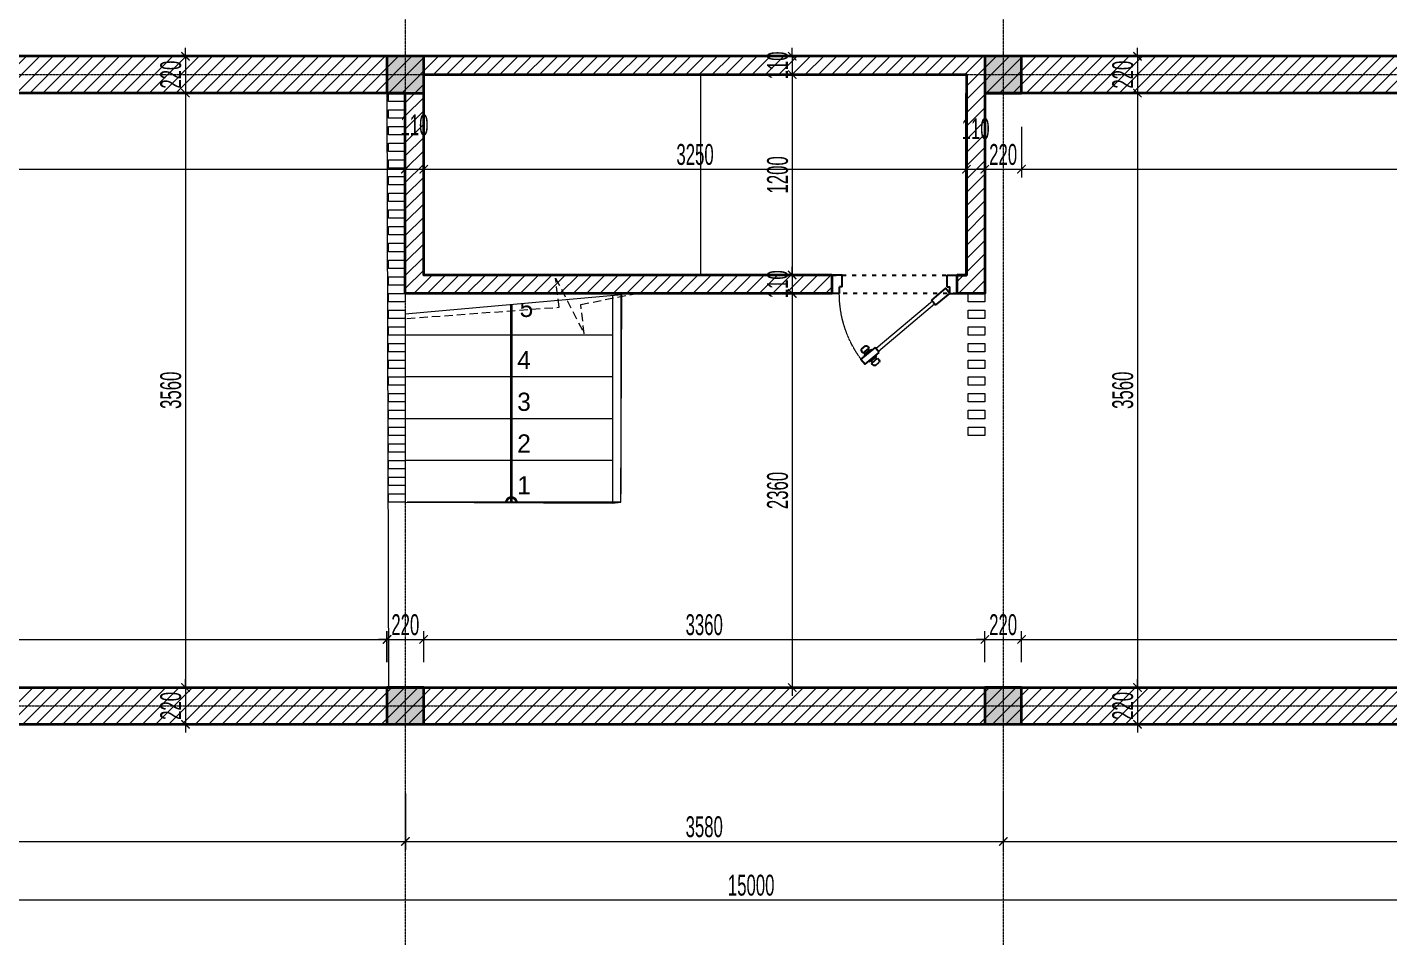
# Model space of a CAD drawing. Header units: millimetres. Extents: x 1336014 to 2939047, y -333549 to -60566.
# Drawn here: x 1451256 to 1459409, y -100608 to -95161 of the extents above; entities that cross this region are included whole.
import ezdxf
from ezdxf.enums import TextEntityAlignment as Align
from ezdxf.xclip import XClip

# ---------------------------------------------------------------- set-up
doc = ezdxf.new("R2010")
doc.units = ezdxf.units.MM
doc.header["$MEASUREMENT"] = 0
doc.header["$XCLIPFRAME"] = 2
for name, pattern in [('$1$HIDDEN', [0.375, 0.25, -0.125]), ('ACAD_ISO03W100', [30, 12, -18]), ('CENTER2', [1.125, 0.75, -0.125, 0.125, -0.125]), ('HIDDEN', [0.375, 0.25, -0.125])]:
    doc.linetypes.add(name, pattern=pattern)
for name, color, linetype, lineweight in [('01.Cut', 255, 'Continuous', 35), ('02.Thay', 145, 'Continuous', 15), ('04.Khuat', 250, 'HIDDEN', 18), ('06.betong', 2, 'Continuous', 35), ('07.Noi that', 169, 'Continuous', 5), ('07.noithat', 45, 'Continuous', 9), ('08.Dim', 156, 'Continuous', 15), ('09.Hatch', 250, 'Continuous', 5), ('10.Text', 254, 'Continuous', 18), ('10.truc', 250, 'CENTER2', 20), ('12.Kinh', 158, 'Continuous', 9), ('Alliance-dim', 1, 'Continuous', 13), ('DIM', 252, 'Continuous', 20)]:
    doc.layers.add(name, color=color, linetype=linetype, lineweight=lineweight)
for name, color, linetype in [('NET VUA', 143, 'Continuous'), ('text', 7, 'Continuous'), ('truc1', 250, 'ACAD_ISO03W100')]:
    doc.layers.add(name, color=color, linetype=linetype)
doc.styles.add('AVANTH', font='')
doc.styles.add('TT5_Text Dim', font='hoatbif.shx', dxfattribs={"width": 0.6})
doc.styles.get('AVANTH').set_extended_font_data('.VnAvantH')
doc.dimstyles.new('TT5_Dim 1-50', dxfattribs={"dimscale": 50, "dimtxt": 2.5, "dimasz": 1, "dimexe": 1, "dimexo": 0.5, "dimgap": 0.5, "dimtad": 1, "dimdec": 0, "dimzin": 0, "dimdsep": 46, "dimtxsty": 'TT5_Text Dim', "dimblk": 'ARCHTICK', "dimcen": 0, "dimdle": 1, "dimclrd": 256, "dimclre": 256, "dimclrt": 1, "dimadec": 0, "dimazin": 0, "dimtfac": 0.015, "dimtdec": 0, "dimtix": 1, "dimtmove": 2, "dimatfit": 3, "dimldrblk": 'DOT', "dimfxl": 1, "dimtolj": 1, "dimtzin": 0, "dimlwd": -1, "dimlwe": -1, "dimarcsym": 1})
pattern_1 = [(45, (907983.08, -82076.24), (-39.7747564, 39.7747564), [])]

# ---------------------------------------------------------------- blocks, each defined once
blk = doc.blocks.new('DFGFH')
h = blk.add_hatch(color=256)
h.dxf.hatch_style = 1
h.paths.add_polyline_path([(15438.1, 12136.8), (15658.1, 12136.8), (15658.1, 12356.8), (15438.1, 12356.8)])
blk.add_lwpolyline([(15438.1, 12136.8), (15658.1, 12136.8), (15658.1, 12356.8), (15438.1, 12356.8)], close=True)
blk = doc.blocks.new('_ARCHTICK')
at = {"const_width": 0.15}
blk.add_lwpolyline([(-0.5, -0.5), (0.5, 0.5)], dxfattribs=at)
blk = doc.blocks.new('*D451')
at = {"layer": '08.Dim', "transparency": 16777216}
for p, q in [((1447501.1, -99749.6), (1447501.1, -100087.1)), ((1453521.1, -99749.6), (1453521.1, -100087.1)), ((1447451.1, -100037.1), (1453571.1, -100037.1))]:
    blk.add_line(p, q, dxfattribs=at)
at = {"layer": 'Defpoints', "color": 0, "transparency": 16777216}
for p in [(1447501.1, -99724.6), (1453521.1, -99724.6), (1453521.1, -100037.1)]:
    blk.add_point(p, dxfattribs=at)
at = {"layer": '08.Dim', "transparency": 16777216, "xscale": 50, "yscale": 50, "zscale": 50, "rotation": 180}
blk.add_blockref('_ARCHTICK', (1447501.1, -100037.1), dxfattribs=at)
at = {"layer": '08.Dim', "transparency": 16777216, "xscale": 50, "yscale": 50, "zscale": 50}
blk.add_blockref('_ARCHTICK', (1453521.1, -100037.1), dxfattribs=at)
at = {"layer": '08.Dim', "color": 1, "transparency": 16777216, "insert": (1450511.1, -99949.6), "char_height": 125, "attachment_point": 5, "style": 'TT5_Text Dim'}
blk.add_mtext('\\A1;6020', dxfattribs=at)
blk = doc.blocks.new('_DOT')
blk.add_line((-0.5, 0), (-1, 0))
at = {"const_width": 0.5}
blk.add_lwpolyline([(-0.25, 0, 1), (0.25, 0, 1)], format="xyb", close=True, dxfattribs=at)
blk = doc.blocks.new('*D452')
at = {"layer": '08.Dim', "transparency": 16777216}
for p, q in [((1453520.1, -99749.6), (1453520.1, -100087.1)), ((1457100.1, -99749.6), (1457100.1, -100087.1)), ((1453470.1, -100037.1), (1457150.1, -100037.1))]:
    blk.add_line(p, q, dxfattribs=at)
at = {"layer": 'Defpoints', "color": 0, "transparency": 16777216}
for p in [(1453520.1, -99724.6), (1457100.1, -99724.6), (1457100.1, -100037.1)]:
    blk.add_point(p, dxfattribs=at)
at = {"layer": '08.Dim', "transparency": 16777216, "xscale": 50, "yscale": 50, "zscale": 50, "rotation": 180}
blk.add_blockref('_ARCHTICK', (1453520.1, -100037.1), dxfattribs=at)
at = {"layer": '08.Dim', "transparency": 16777216, "xscale": 50, "yscale": 50, "zscale": 50}
blk.add_blockref('_ARCHTICK', (1457100.1, -100037.1), dxfattribs=at)
at = {"layer": '08.Dim', "color": 1, "transparency": 16777216, "insert": (1455310.1, -99949.6), "char_height": 125, "attachment_point": 5, "style": 'TT5_Text Dim'}
blk.add_mtext('\\A1;3580', dxfattribs=at)
blk = doc.blocks.new('*D453')
at = {"layer": '08.Dim', "transparency": 16777216}
for p, q in [((1457101.1, -99749.6), (1457101.1, -100087.1)), ((1462281.1, -99749.6), (1462281.1, -100087.1)), ((1457051.1, -100037.1), (1462331.1, -100037.1))]:
    blk.add_line(p, q, dxfattribs=at)
at = {"layer": 'Defpoints', "color": 0, "transparency": 16777216}
for p in [(1457101.1, -99724.6), (1462281.1, -99724.6), (1462281.1, -100037.1)]:
    blk.add_point(p, dxfattribs=at)
at = {"layer": '08.Dim', "transparency": 16777216, "xscale": 50, "yscale": 50, "zscale": 50, "rotation": 180}
blk.add_blockref('_ARCHTICK', (1457101.1, -100037.1), dxfattribs=at)
at = {"layer": '08.Dim', "transparency": 16777216, "xscale": 50, "yscale": 50, "zscale": 50}
blk.add_blockref('_ARCHTICK', (1462281.1, -100037.1), dxfattribs=at)
at = {"layer": '08.Dim', "color": 1, "transparency": 16777216, "insert": (1459691.1, -99949.6), "char_height": 125, "attachment_point": 5, "style": 'TT5_Text Dim'}
blk.add_mtext('\\A1;5180', dxfattribs=at)
blk = doc.blocks.new('*D456')
at = {"layer": '08.Dim', "transparency": 16777216}
for p, q in [((1447391.1, -99749.6), (1447391.1, -100437.1)), ((1462391.1, -99749.6), (1462391.1, -100437.1)), ((1447341.1, -100387.1), (1462441.1, -100387.1))]:
    blk.add_line(p, q, dxfattribs=at)
at = {"layer": 'Defpoints', "color": 0, "transparency": 16777216}
for p in [(1447391.1, -99724.6), (1462391.1, -99724.6), (1462391.1, -100387.1)]:
    blk.add_point(p, dxfattribs=at)
at = {"layer": '08.Dim', "transparency": 16777216, "xscale": 50, "yscale": 50, "zscale": 50, "rotation": 180}
blk.add_blockref('_ARCHTICK', (1447391.1, -100387.1), dxfattribs=at)
at = {"layer": '08.Dim', "transparency": 16777216, "xscale": 50, "yscale": 50, "zscale": 50}
blk.add_blockref('_ARCHTICK', (1462391.1, -100387.1), dxfattribs=at)
at = {"layer": '08.Dim', "color": 1, "transparency": 16777216, "insert": (1455591.1, -100299.6), "char_height": 125, "attachment_point": 5, "style": 'TT5_Text Dim'}
blk.add_mtext('\\A1;15000', dxfattribs=at)
blk = doc.blocks.new('*D531')
at = {"layer": '08.Dim', "transparency": 16777216}
for p, q in [((1447611.1, -95757), (1447611.1, -96061.6)), ((1453520.1, -95757), (1453520.1, -96061.6)), ((1447561.1, -96011.6), (1453570.1, -96011.6))]:
    blk.add_line(p, q, dxfattribs=at)
at = {"layer": 'Defpoints', "color": 0, "transparency": 16777216}
for p in [(1447611.1, -95732), (1453520.1, -95732), (1453520.1, -96011.6)]:
    blk.add_point(p, dxfattribs=at)
at = {"layer": '08.Dim', "transparency": 16777216, "xscale": 50, "yscale": 50, "zscale": 50, "rotation": 180}
blk.add_blockref('_ARCHTICK', (1447611.1, -96011.6), dxfattribs=at)
at = {"layer": '08.Dim', "transparency": 16777216, "xscale": 50, "yscale": 50, "zscale": 50}
blk.add_blockref('_ARCHTICK', (1453520.1, -96011.6), dxfattribs=at)
at = {"layer": '08.Dim', "color": 1, "transparency": 16777216, "insert": (1450565.6, -95924.1), "char_height": 125, "attachment_point": 5, "style": 'TT5_Text Dim'}
blk.add_mtext('\\A1;5909', dxfattribs=at)
blk = doc.blocks.new('*D532')
at = {"layer": '08.Dim', "transparency": 16777216}
for p, q in [((1453630.1, -95757), (1453630.1, -96061.6)), ((1456880.1, -95757), (1456880.1, -96061.6)), ((1453580.1, -96011.6), (1456930.1, -96011.6))]:
    blk.add_line(p, q, dxfattribs=at)
at = {"layer": 'Defpoints', "color": 0, "transparency": 16777216}
for p in [(1453630.1, -95732), (1456880.1, -95732), (1456880.1, -96011.6)]:
    blk.add_point(p, dxfattribs=at)
at = {"layer": '08.Dim', "transparency": 16777216, "xscale": 50, "yscale": 50, "zscale": 50, "rotation": 180}
blk.add_blockref('_ARCHTICK', (1453630.1, -96011.6), dxfattribs=at)
at = {"layer": '08.Dim', "transparency": 16777216, "xscale": 50, "yscale": 50, "zscale": 50}
blk.add_blockref('_ARCHTICK', (1456880.1, -96011.6), dxfattribs=at)
at = {"layer": '08.Dim', "color": 1, "transparency": 16777216, "insert": (1455255.1, -95924.1), "char_height": 125, "attachment_point": 5, "style": 'TT5_Text Dim'}
blk.add_mtext('\\A1;3250', dxfattribs=at)
blk = doc.blocks.new('*D533')
at = {"layer": '08.Dim', "transparency": 16777216}
for p, q in [((1456880.1, -95757), (1456880.1, -96061.6)), ((1456990.1, -95757), (1456990.1, -96061.6)), ((1456830.1, -96011.6), (1457040.1, -96011.6))]:
    blk.add_line(p, q, dxfattribs=at)
at = {"layer": 'Defpoints', "color": 0, "transparency": 16777216}
for p in [(1456880.1, -95732), (1456990.1, -95732), (1456990.1, -96011.6)]:
    blk.add_point(p, dxfattribs=at)
at = {"layer": '08.Dim', "transparency": 16777216, "xscale": 50, "yscale": 50, "zscale": 50, "rotation": 180}
blk.add_blockref('_ARCHTICK', (1456880.1, -96011.6), dxfattribs=at)
at = {"layer": '08.Dim', "transparency": 16777216, "xscale": 50, "yscale": 50, "zscale": 50}
blk.add_blockref('_ARCHTICK', (1456990.1, -96011.6), dxfattribs=at)
at = {"layer": '08.Dim', "color": 1, "transparency": 16777216, "insert": (1456935.1, -95770), "char_height": 125, "attachment_point": 5, "style": 'TT5_Text Dim'}
blk.add_mtext('\\A1;110', dxfattribs=at)
blk = doc.blocks.new('*D534')
at = {"layer": '08.Dim', "transparency": 16777216}
for p, q in [((1456990.1, -95757), (1456990.1, -96061.6)), ((1457210.1, -95757), (1457210.1, -96061.6)), ((1456990.1, -96011.6), (1456940.1, -96011.6)), ((1456990.1, -96011.6), (1457210.1, -96011.6)), ((1457210.1, -96011.6), (1457260.1, -96011.6))]:
    blk.add_line(p, q, dxfattribs=at)
at = {"layer": 'Defpoints', "color": 0, "transparency": 16777216}
for p in [(1456990.1, -95732), (1457210.1, -95732), (1457210.1, -96011.6)]:
    blk.add_point(p, dxfattribs=at)
at = {"layer": '08.Dim', "transparency": 16777216, "xscale": 50, "yscale": 50, "zscale": 50}
blk.add_blockref('_ARCHTICK', (1456990.1, -96011.6), dxfattribs=at)
at = {"layer": '08.Dim', "transparency": 16777216, "xscale": 50, "yscale": 50, "zscale": 50, "rotation": 180}
blk.add_blockref('_ARCHTICK', (1457210.1, -96011.6), dxfattribs=at)
at = {"layer": '08.Dim', "color": 1, "transparency": 16777216, "insert": (1457100.1, -95924.1), "char_height": 125, "attachment_point": 5, "style": 'TT5_Text Dim'}
blk.add_mtext('\\A1;220', dxfattribs=at)
blk = doc.blocks.new('*D535')
at = {"layer": '08.Dim', "transparency": 16777216}
for p, q in [((1457210.1, -95757), (1457210.1, -96061.6)), ((1462170.1, -95757), (1462170.1, -96061.6)), ((1457160.1, -96011.6), (1462220.1, -96011.6))]:
    blk.add_line(p, q, dxfattribs=at)
at = {"layer": 'Defpoints', "color": 0, "transparency": 16777216}
for p in [(1457210.1, -95732), (1462170.1, -95732), (1462170.1, -96011.6)]:
    blk.add_point(p, dxfattribs=at)
at = {"layer": '08.Dim', "transparency": 16777216, "xscale": 50, "yscale": 50, "zscale": 50, "rotation": 180}
blk.add_blockref('_ARCHTICK', (1457210.1, -96011.6), dxfattribs=at)
at = {"layer": '08.Dim', "transparency": 16777216, "xscale": 50, "yscale": 50, "zscale": 50}
blk.add_blockref('_ARCHTICK', (1462170.1, -96011.6), dxfattribs=at)
at = {"layer": '08.Dim', "color": 1, "transparency": 16777216, "insert": (1459690.1, -95924.1), "char_height": 125, "attachment_point": 5, "style": 'TT5_Text Dim'}
blk.add_mtext('\\A1;4960', dxfattribs=at)
blk = doc.blocks.new('*D538')
at = {"layer": '08.Dim', "transparency": 16777216}
for p, q in [((1447611.1, -98962.6), (1447611.1, -98777.3)), ((1453411.1, -98962.6), (1453411.1, -98777.3)), ((1447561.1, -98827.3), (1453461.1, -98827.3))]:
    blk.add_line(p, q, dxfattribs=at)
at = {"layer": 'Defpoints', "color": 0, "transparency": 16777216}
for p in [(1453411.1, -98827.3), (1447611.1, -98987.6), (1453411.1, -98987.6)]:
    blk.add_point(p, dxfattribs=at)
at = {"layer": '08.Dim', "transparency": 16777216, "xscale": 50, "yscale": 50, "zscale": 50, "rotation": 180}
blk.add_blockref('_ARCHTICK', (1447611.1, -98827.3), dxfattribs=at)
at = {"layer": '08.Dim', "transparency": 16777216, "xscale": 50, "yscale": 50, "zscale": 50}
blk.add_blockref('_ARCHTICK', (1453411.1, -98827.3), dxfattribs=at)
at = {"layer": '08.Dim', "color": 1, "transparency": 16777216, "insert": (1450511.1, -98739.8), "char_height": 125, "attachment_point": 5, "style": 'TT5_Text Dim'}
blk.add_mtext('\\A1;5800', dxfattribs=at)
blk = doc.blocks.new('*D539')
at = {"layer": '08.Dim', "transparency": 16777216}
for p, q in [((1453410.1, -98962.6), (1453410.1, -98777.3)), ((1453630.1, -98962.6), (1453630.1, -98777.3)), ((1453410.1, -98827.3), (1453360.1, -98827.3)), ((1453410.1, -98827.3), (1453630.1, -98827.3)), ((1453630.1, -98827.3), (1453680.1, -98827.3))]:
    blk.add_line(p, q, dxfattribs=at)
at = {"layer": 'Defpoints', "color": 0, "transparency": 16777216}
for p in [(1453630.1, -98827.3), (1453410.1, -98987.6), (1453630.1, -98987.6)]:
    blk.add_point(p, dxfattribs=at)
at = {"layer": '08.Dim', "transparency": 16777216, "xscale": 50, "yscale": 50, "zscale": 50}
blk.add_blockref('_ARCHTICK', (1453410.1, -98827.3), dxfattribs=at)
at = {"layer": '08.Dim', "transparency": 16777216, "xscale": 50, "yscale": 50, "zscale": 50, "rotation": 180}
blk.add_blockref('_ARCHTICK', (1453630.1, -98827.3), dxfattribs=at)
at = {"layer": '08.Dim', "color": 1, "transparency": 16777216, "insert": (1453520.1, -98739.8), "char_height": 125, "attachment_point": 5, "style": 'TT5_Text Dim'}
blk.add_mtext('\\A1;220', dxfattribs=at)
blk = doc.blocks.new('*D540')
at = {"layer": '08.Dim', "transparency": 16777216}
for p, q in [((1453630.1, -98962.6), (1453630.1, -98777.3)), ((1456990.1, -98962.6), (1456990.1, -98777.3)), ((1453580.1, -98827.3), (1457040.1, -98827.3))]:
    blk.add_line(p, q, dxfattribs=at)
at = {"layer": 'Defpoints', "color": 0, "transparency": 16777216}
for p in [(1456990.1, -98827.3), (1453630.1, -98987.6), (1456990.1, -98987.6)]:
    blk.add_point(p, dxfattribs=at)
at = {"layer": '08.Dim', "transparency": 16777216, "xscale": 50, "yscale": 50, "zscale": 50, "rotation": 180}
blk.add_blockref('_ARCHTICK', (1453630.1, -98827.3), dxfattribs=at)
at = {"layer": '08.Dim', "transparency": 16777216, "xscale": 50, "yscale": 50, "zscale": 50}
blk.add_blockref('_ARCHTICK', (1456990.1, -98827.3), dxfattribs=at)
at = {"layer": '08.Dim', "color": 1, "transparency": 16777216, "insert": (1455310.1, -98739.8), "char_height": 125, "attachment_point": 5, "style": 'TT5_Text Dim'}
blk.add_mtext('\\A1;3360', dxfattribs=at)
blk = doc.blocks.new('*D541')
at = {"layer": '08.Dim', "transparency": 16777216}
for p, q in [((1456990.1, -98962.6), (1456990.1, -98777.3)), ((1457210.1, -98962.6), (1457210.1, -98777.3)), ((1456990.1, -98827.3), (1456940.1, -98827.3)), ((1456990.1, -98827.3), (1457210.1, -98827.3)), ((1457210.1, -98827.3), (1457260.1, -98827.3))]:
    blk.add_line(p, q, dxfattribs=at)
at = {"layer": 'Defpoints', "color": 0, "transparency": 16777216}
for p in [(1457210.1, -98827.3), (1456990.1, -98987.6), (1457210.1, -98987.6)]:
    blk.add_point(p, dxfattribs=at)
at = {"layer": '08.Dim', "transparency": 16777216, "xscale": 50, "yscale": 50, "zscale": 50}
blk.add_blockref('_ARCHTICK', (1456990.1, -98827.3), dxfattribs=at)
at = {"layer": '08.Dim', "transparency": 16777216, "xscale": 50, "yscale": 50, "zscale": 50, "rotation": 180}
blk.add_blockref('_ARCHTICK', (1457210.1, -98827.3), dxfattribs=at)
at = {"layer": '08.Dim', "color": 1, "transparency": 16777216, "insert": (1457100.1, -98739.8), "char_height": 125, "attachment_point": 5, "style": 'TT5_Text Dim'}
blk.add_mtext('\\A1;220', dxfattribs=at)
blk = doc.blocks.new('*D542')
at = {"layer": '08.Dim', "transparency": 16777216}
for p, q in [((1457210.1, -98962.6), (1457210.1, -98777.3)), ((1462171.1, -98962.6), (1462171.1, -98777.3)), ((1457160.1, -98827.3), (1462221.1, -98827.3))]:
    blk.add_line(p, q, dxfattribs=at)
at = {"layer": 'Defpoints', "color": 0, "transparency": 16777216}
for p in [(1462171.1, -98827.3), (1457210.1, -98987.6), (1462171.1, -98987.6)]:
    blk.add_point(p, dxfattribs=at)
at = {"layer": '08.Dim', "transparency": 16777216, "xscale": 50, "yscale": 50, "zscale": 50, "rotation": 180}
blk.add_blockref('_ARCHTICK', (1457210.1, -98827.3), dxfattribs=at)
at = {"layer": '08.Dim', "transparency": 16777216, "xscale": 50, "yscale": 50, "zscale": 50}
blk.add_blockref('_ARCHTICK', (1462171.1, -98827.3), dxfattribs=at)
at = {"layer": '08.Dim', "color": 1, "transparency": 16777216, "insert": (1459690.6, -98739.8), "char_height": 125, "attachment_point": 5, "style": 'TT5_Text Dim'}
blk.add_mtext('\\A1;4961', dxfattribs=at)
blk = doc.blocks.new('*D551')
at = {"layer": '08.Dim', "transparency": 16777216}
for p, q in [((1457904.2, -95335.4), (1457904.2, -95285.4)), ((1457607.2, -95335.4), (1457954.2, -95335.4)), ((1457904.2, -95335.4), (1457904.2, -95555.4)), ((1457607.2, -95555.4), (1457954.2, -95555.4)), ((1457904.2, -95555.4), (1457904.2, -95605.4))]:
    blk.add_line(p, q, dxfattribs=at)
at = {"layer": 'Defpoints', "color": 0, "transparency": 16777216}
for p in [(1457582.2, -95335.4), (1457582.2, -95555.4), (1457904.2, -95555.4)]:
    blk.add_point(p, dxfattribs=at)
at = {"layer": '08.Dim', "transparency": 16777216, "xscale": 50, "yscale": 50, "zscale": 50}
for p, rotation in [((1457904.2, -95335.4), 270), ((1457904.2, -95555.4), 90)]:
    blk.add_blockref('_ARCHTICK', p, dxfattribs=dict(at, rotation=rotation))
at = {"layer": '08.Dim', "color": 1, "transparency": 16777216, "insert": (1457816.7, -95445.4), "char_height": 125, "attachment_point": 5, "rotation": 90, "style": 'TT5_Text Dim'}
blk.add_mtext('\\A1;220', dxfattribs=at)
blk = doc.blocks.new('*D552')
at = {"layer": '08.Dim', "transparency": 16777216}
for p, q in [((1457904.2, -95505.4), (1457904.2, -99165.4)), ((1457607.2, -95555.4), (1457954.2, -95555.4)), ((1457577.2, -99115.4), (1457954.2, -99115.4))]:
    blk.add_line(p, q, dxfattribs=at)
at = {"layer": 'Defpoints', "color": 0, "transparency": 16777216}
for p in [(1457582.2, -95555.4), (1457552.2, -99115.4), (1457904.2, -99115.4)]:
    blk.add_point(p, dxfattribs=at)
at = {"layer": '08.Dim', "transparency": 16777216, "xscale": 50, "yscale": 50, "zscale": 50}
for p, rotation in [((1457904.2, -95555.4), 90), ((1457904.2, -99115.4), 270)]:
    blk.add_blockref('_ARCHTICK', p, dxfattribs=dict(at, rotation=rotation))
at = {"layer": '08.Dim', "color": 1, "transparency": 16777216, "insert": (1457816.7, -97335.4), "char_height": 125, "attachment_point": 5, "rotation": 90, "style": 'TT5_Text Dim'}
blk.add_mtext('\\A1;3560', dxfattribs=at)
blk = doc.blocks.new('*D553')
at = {"layer": '08.Dim', "transparency": 16777216}
for p, q in [((1457577.2, -99115.4), (1457954.2, -99115.4)), ((1457904.2, -99115.4), (1457904.2, -99065.4)), ((1457904.2, -99115.4), (1457904.2, -99335.4)), ((1457554.7, -99335.4), (1457954.2, -99335.4)), ((1457904.2, -99335.4), (1457904.2, -99385.4))]:
    blk.add_line(p, q, dxfattribs=at)
at = {"layer": 'Defpoints', "color": 0, "transparency": 16777216}
for p in [(1457552.2, -99115.4), (1457529.7, -99335.4), (1457904.2, -99335.4)]:
    blk.add_point(p, dxfattribs=at)
at = {"layer": '08.Dim', "transparency": 16777216, "xscale": 50, "yscale": 50, "zscale": 50}
for p, rotation in [((1457904.2, -99115.4), 270), ((1457904.2, -99335.4), 90)]:
    blk.add_blockref('_ARCHTICK', p, dxfattribs=dict(at, rotation=rotation))
at = {"layer": '08.Dim', "color": 1, "transparency": 16777216, "insert": (1457816.7, -99225.4), "char_height": 125, "attachment_point": 5, "rotation": 90, "style": 'TT5_Text Dim'}
blk.add_mtext('\\A1;220', dxfattribs=at)
blk = doc.blocks.new('*D554')
at = {"layer": '08.Dim', "transparency": 16777216}
for p, q in [((1455837.1, -95335.4), (1455837.1, -95285.4)), ((1455540, -95335.4), (1455887.1, -95335.4)), ((1455837.1, -95335.4), (1455837.1, -95445.4)), ((1455540, -95445.4), (1455887.1, -95445.4)), ((1455837.1, -95445.4), (1455837.1, -95495.4))]:
    blk.add_line(p, q, dxfattribs=at)
at = {"layer": 'Defpoints', "color": 0, "transparency": 16777216}
for p in [(1455515, -95335.4), (1455515, -95445.4), (1455837.1, -95445.4)]:
    blk.add_point(p, dxfattribs=at)
at = {"layer": '08.Dim', "transparency": 16777216, "xscale": 50, "yscale": 50, "zscale": 50}
for p, rotation in [((1455837.1, -95335.4), 270), ((1455837.1, -95445.4), 90)]:
    blk.add_blockref('_ARCHTICK', p, dxfattribs=dict(at, rotation=rotation))
at = {"layer": '08.Dim', "color": 1, "transparency": 16777216, "insert": (1455749.6, -95390.4), "char_height": 125, "attachment_point": 5, "rotation": 90, "style": 'TT5_Text Dim'}
blk.add_mtext('\\A1;110', dxfattribs=at)
blk = doc.blocks.new('*D555')
at = {"layer": '08.Dim', "transparency": 16777216}
for p, q in [((1455540, -95445.4), (1455887.1, -95445.4)), ((1455837.1, -95395.4), (1455837.1, -96695.4)), ((1455442.6, -96645.4), (1455887.1, -96645.4))]:
    blk.add_line(p, q, dxfattribs=at)
at = {"layer": 'Defpoints', "color": 0, "transparency": 16777216}
for p in [(1455515, -95445.4), (1455417.6, -96645.4), (1455837.1, -96645.4)]:
    blk.add_point(p, dxfattribs=at)
at = {"layer": '08.Dim', "transparency": 16777216, "xscale": 50, "yscale": 50, "zscale": 50}
for p, rotation in [((1455837.1, -95445.4), 90), ((1455837.1, -96645.4), 270)]:
    blk.add_blockref('_ARCHTICK', p, dxfattribs=dict(at, rotation=rotation))
at = {"layer": '08.Dim', "color": 1, "transparency": 16777216, "insert": (1455749.6, -96045.4), "char_height": 125, "attachment_point": 5, "rotation": 90, "style": 'TT5_Text Dim'}
blk.add_mtext('\\A1;1200', dxfattribs=at)
blk = doc.blocks.new('*D556')
at = {"layer": '08.Dim', "transparency": 16777216}
for p, q in [((1455837.1, -96645.4), (1455837.1, -96595.4)), ((1455442.6, -96645.4), (1455887.1, -96645.4)), ((1455837.1, -96645.4), (1455837.1, -96755.4)), ((1455465.1, -96755.4), (1455887.1, -96755.4)), ((1455837.1, -96755.4), (1455837.1, -96805.4))]:
    blk.add_line(p, q, dxfattribs=at)
at = {"layer": 'Defpoints', "color": 0, "transparency": 16777216}
for p in [(1455417.6, -96645.4), (1455440.1, -96755.4), (1455837.1, -96755.4)]:
    blk.add_point(p, dxfattribs=at)
at = {"layer": '08.Dim', "transparency": 16777216, "xscale": 50, "yscale": 50, "zscale": 50}
for p, rotation in [((1455837.1, -96645.4), 270), ((1455837.1, -96755.4), 90)]:
    blk.add_blockref('_ARCHTICK', p, dxfattribs=dict(at, rotation=rotation))
at = {"layer": '08.Dim', "color": 1, "transparency": 16777216, "insert": (1455749.6, -96700.4), "char_height": 125, "attachment_point": 5, "rotation": 90, "style": 'TT5_Text Dim'}
blk.add_mtext('\\A1;110', dxfattribs=at)
blk = doc.blocks.new('*D557')
at = {"layer": '08.Dim', "transparency": 16777216}
for p, q in [((1455465.1, -96755.4), (1455887.1, -96755.4)), ((1455837.1, -96705.4), (1455837.1, -99165.4)), ((1455495.1, -99115.4), (1455887.1, -99115.4))]:
    blk.add_line(p, q, dxfattribs=at)
at = {"layer": 'Defpoints', "color": 0, "transparency": 16777216}
for p in [(1455440.1, -96755.4), (1455470.1, -99115.4), (1455837.1, -99115.4)]:
    blk.add_point(p, dxfattribs=at)
at = {"layer": '08.Dim', "transparency": 16777216, "xscale": 50, "yscale": 50, "zscale": 50}
for p, rotation in [((1455837.1, -96755.4), 90), ((1455837.1, -99115.4), 270)]:
    blk.add_blockref('_ARCHTICK', p, dxfattribs=dict(at, rotation=rotation))
at = {"layer": '08.Dim', "color": 1, "transparency": 16777216, "insert": (1455749.6, -97935.4), "char_height": 125, "attachment_point": 5, "rotation": 90, "style": 'TT5_Text Dim'}
blk.add_mtext('\\A1;2360', dxfattribs=at)
blk = doc.blocks.new('*D558')
at = {"layer": '08.Dim', "transparency": 16777216}
for p, q in [((1452203.6, -95335.4), (1452203.6, -95285.4)), ((1451824.1, -95335.4), (1452253.6, -95335.4)), ((1452203.6, -95335.4), (1452203.6, -95555.4)), ((1451824.1, -95555.4), (1452253.6, -95555.4)), ((1452203.6, -95555.4), (1452203.6, -95605.4))]:
    blk.add_line(p, q, dxfattribs=at)
at = {"layer": 'Defpoints', "color": 0, "transparency": 16777216}
for p in [(1451799.1, -95335.4), (1451799.1, -95555.4), (1452203.6, -95555.4)]:
    blk.add_point(p, dxfattribs=at)
at = {"layer": '08.Dim', "transparency": 16777216, "xscale": 50, "yscale": 50, "zscale": 50}
for p, rotation in [((1452203.6, -95335.4), 270), ((1452203.6, -95555.4), 90)]:
    blk.add_blockref('_ARCHTICK', p, dxfattribs=dict(at, rotation=rotation))
at = {"layer": '08.Dim', "color": 1, "transparency": 16777216, "insert": (1452116.1, -95445.4), "char_height": 125, "attachment_point": 5, "rotation": 90, "style": 'TT5_Text Dim'}
blk.add_mtext('\\A1;220', dxfattribs=at)
blk = doc.blocks.new('*D559')
at = {"layer": '08.Dim', "transparency": 16777216}
for p, q in [((1452203.6, -95505.4), (1452203.6, -99165.4)), ((1451824.1, -95555.4), (1452253.6, -95555.4)), ((1451779.2, -99115.4), (1452253.6, -99115.4))]:
    blk.add_line(p, q, dxfattribs=at)
at = {"layer": 'Defpoints', "color": 0, "transparency": 16777216}
for p in [(1451799.1, -95555.4), (1451754.2, -99115.4), (1452203.6, -99115.4)]:
    blk.add_point(p, dxfattribs=at)
at = {"layer": '08.Dim', "transparency": 16777216, "xscale": 50, "yscale": 50, "zscale": 50}
for p, rotation in [((1452203.6, -95555.4), 90), ((1452203.6, -99115.4), 270)]:
    blk.add_blockref('_ARCHTICK', p, dxfattribs=dict(at, rotation=rotation))
at = {"layer": '08.Dim', "color": 1, "transparency": 16777216, "insert": (1452116.1, -97335.4), "char_height": 125, "attachment_point": 5, "rotation": 90, "style": 'TT5_Text Dim'}
blk.add_mtext('\\A1;3560', dxfattribs=at)
blk = doc.blocks.new('*D560')
at = {"layer": '08.Dim', "transparency": 16777216}
for p, q in [((1451779.2, -99115.4), (1452253.6, -99115.4)), ((1452203.6, -99115.4), (1452203.6, -99065.4)), ((1452203.6, -99115.4), (1452203.6, -99335.4)), ((1451816.6, -99335.4), (1452253.6, -99335.4)), ((1452203.6, -99335.4), (1452203.6, -99385.4))]:
    blk.add_line(p, q, dxfattribs=at)
at = {"layer": 'Defpoints', "color": 0, "transparency": 16777216}
for p in [(1451754.2, -99115.4), (1451791.6, -99335.4), (1452203.6, -99335.4)]:
    blk.add_point(p, dxfattribs=at)
at = {"layer": '08.Dim', "transparency": 16777216, "xscale": 50, "yscale": 50, "zscale": 50}
for p, rotation in [((1452203.6, -99115.4), 270), ((1452203.6, -99335.4), 90)]:
    blk.add_blockref('_ARCHTICK', p, dxfattribs=dict(at, rotation=rotation))
at = {"layer": '08.Dim', "color": 1, "transparency": 16777216, "insert": (1452116.1, -99225.4), "char_height": 125, "attachment_point": 5, "rotation": 90, "style": 'TT5_Text Dim'}
blk.add_mtext('\\A1;220', dxfattribs=at)
blk = doc.blocks.new('*D561')
at = {"layer": '08.Dim', "transparency": 16777216}
for p, q in [((1453520.1, -95780.4), (1453520.1, -96061.6)), ((1453630.1, -95780.4), (1453630.1, -96061.6)), ((1453470.1, -96011.6), (1453680.1, -96011.6))]:
    blk.add_line(p, q, dxfattribs=at)
at = {"layer": 'Defpoints', "color": 0, "transparency": 16777216}
for p in [(1453520.1, -95755.4), (1453630.1, -95755.4), (1453630.1, -96011.6)]:
    blk.add_point(p, dxfattribs=at)
at = {"layer": '08.Dim', "transparency": 16777216, "xscale": 50, "yscale": 50, "zscale": 50, "rotation": 180}
blk.add_blockref('_ARCHTICK', (1453520.1, -96011.6), dxfattribs=at)
at = {"layer": '08.Dim', "transparency": 16777216, "xscale": 50, "yscale": 50, "zscale": 50}
blk.add_blockref('_ARCHTICK', (1453630.1, -96011.6), dxfattribs=at)
at = {"layer": '08.Dim', "color": 1, "transparency": 16777216, "insert": (1453575.1, -95747.4), "char_height": 125, "attachment_point": 5, "style": 'TT5_Text Dim'}
blk.add_mtext('\\A1;110', dxfattribs=at)
blk = doc.blocks.new('A$C4E7C6F34')
at = {"layer": 'DIM'}
blk.add_hatch(color=256, dxfattribs=at).paths.add_polyline_path([(-38, 0), (-38, 138), (-178, 138)])
for p, q in [((-38, 576), (-38, 0)), ((964, 248), (-178, 248)), ((-178, 138), (101, 138)), ((-178, 138), (-38, 0)), ((-178, 0), (101, 0))]:
    blk.add_line(p, q, dxfattribs=at)
at = {"layer": 'text', "style": 'TT5_Text Dim', "flags": 8}
blk.add_attdef('%%P0.000', text='', height=220, dxfattribs=at).set_placement((102, 461), align=Align.MIDDLE_LEFT)
blk = doc.blocks.new('5434trf')
at = {"layer": '01.Cut'}
for points in [[(490071.3, -21908.8), (490071.3, -21368.6), (492542.4, -21368.6), (492542.4, -22924), (492687.5, -22764.3), (492398.6, -22764.3), (492542.4, -22924)], [(490071.3, -23174), (490071.3, -21908.8)]]:
    blk.add_lwpolyline(points, dxfattribs=at)
blk.add_circle((490071.3, -23174), 28.9, dxfattribs=at)
at = {"layer": '02.Thay'}
for p, q in [((490726.3, -20724), (490726.3, -21874)), ((490726.3, -20724), (490726.3, -21874)), ((490976.3, -21874), (490976.3, -20724)), ((491226.3, -21874), (491226.3, -20724)), ((491476.3, -21874), (491476.3, -20724)), ((491726.3, -21874), (491726.3, -20724)), ((491976.3, -21874), (491976.3, -20724)), ((490726.3, -21924), (490726.3, -23124)), ((490726.3, -21924), (490726.3, -23124))]:
    blk.add_line(p, q, dxfattribs=at)
for points in [[(490676.3, -21924), (489436.3, -21924)], [(492026.3, -22924), (492026.3, -21874), (490676.3, -21874), (490676.3, -23174)], [(491976.3, -21924), (490726.3, -21924)], [(491976.3, -21924), (491116.3, -22402.9), (490726.3, -23124)], [(491976.3, -21924), (491976.3, -22924)], [(493156.3, -21924), (492026.3, -21924)], [(490676.3, -22174), (489436.3, -22174)], [(490676.3, -22174), (489436.3, -22174)], [(493156.3, -22174), (492026.3, -22174)], [(493156.3, -22174), (492026.3, -22174)], [(490676.3, -22424), (489436.3, -22424)], [(490676.3, -22424), (489436.3, -22424)], [(493156.3, -22424), (492026.3, -22424)], [(493156.3, -22424), (492026.3, -22424)], [(490676.3, -22674), (489436.3, -22674)], [(490676.3, -22674), (489436.3, -22674)], [(493156.3, -22674), (492026.3, -22674)], [(493156.3, -22674), (492026.3, -22674)], [(490676.3, -22924), (489436.3, -22924)], [(490676.3, -22924), (489436.3, -22924)], [(492026.3, -22924), (492026.3, -23174), (490726.3, -23174)], [(491976.3, -22924), (491976.3, -23124), (490726.3, -23124)], [(493156.3, -22924), (492026.3, -22924)], [(493156.3, -22924), (492026.3, -22924)], [(490726.3, -23174), (489436.3, -23174)], [(490726.3, -23174), (489436.3, -23174)]]:
    blk.add_lwpolyline(points, dxfattribs=at)
at = {"layer": '08.Dim'}
ref = blk.add_blockref('A$C4E7C6F34', (491214.3, -23078.3), dxfattribs=dict(at, xscale=0.6, yscale=0.6, zscale=0.6))
ref.add_attrib('%%P0.000', '+2.700', dxfattribs={"layer": 'text', "height": 132, "style": 'TT5_Text Dim', "width": 0.6, "flags": 8}).set_placement((491275.7, -22801.6), align=Align.MIDDLE_LEFT)
at = {"layer": '10.Text', "style": 'AVANTH'}
for s, p in [('6', (490114.1, -21231.2)), ('7', (490812.8, -21260.4)), ('8', (491062.8, -21260.4)), ('9', (491312.8, -21260.4)), ('10', (491523.2, -21260.4)), ('11', (491773.2, -21260.4)), ('12', (492443.1, -21260.4)), ('5', (490121.1, -22064.9)), ('13', (492443.1, -22096.5)), ('14', (492443.1, -22346.5)), ('4', (490106.6, -22377.2)), ('15', (492443.1, -22596.5)), ('3', (490106.6, -22627.2)), ('16', (492443.1, -22846.5)), ('2', (490106.6, -22877.2)), ('17', (492443.1, -23070.5)), ('1', (490106.6, -23127.2))]:
    blk.add_text(s, height=108.9, dxfattribs=at).set_placement(p)
blk = doc.blocks.new('dwc1')
at = {"layer": '04.Khuat'}
blk.add_arc((-110, -45), 661.1, 232.6174, 270, dxfattribs=at)
at = {"layer": '12.Kinh'}
for p, q in [((-173.6, -135.2), (-457, -472.4)), ((-157.3, -148.9), (-440.6, -486.1))]:
    blk.add_line(p, q, dxfattribs=at)
at = {"layer": 'NET VUA'}
for p, q in [((-110, 0), (0, 0)), ((0, -60), (0, 0)), ((-110, -45), (-110, 0)), ((-110, -45), (-70, -45)), ((-70, -60), (-70, -45)), ((-70, -60), (0, -60)), ((-180.8, -129.2), (-150.1, -154.9)), ((-542.4, -490.2), (-522.5, -466.6)), ((-528.1, -512.2), (-498.4, -476.9)), ((-515.7, -517.1), (-491.5, -488.2)), ((-503, -482.3), (-493.3, -490.4)), ((-491.5, -488.2), (-489.4, -489.9)), ((-489.4, -489.9), (-480.9, -483.2)), ((-480.9, -483.2), (-479.1, -484.7)), ((-463.8, -466.6), (-433.2, -492.3)), ((-523.6, -506.8), (-513.9, -514.9)), ((-513.7, -518.8), (-518.9, -528.4)), ((-518.9, -528.4), (-517.1, -529.9)), ((-515.7, -517.1), (-513.7, -518.8)), ((-484.6, -557.2), (-486.4, -555.7)), ((-476.1, -550.4), (-484.6, -557.2)), ((-474, -552.1), (-476.1, -550.4)), ((-474, -552.1), (-449.8, -523.3)), ((-462.5, -558.1), (-472.2, -550)), ((-467.1, -563.5), (-437.4, -528.2)), ((-451.8, -521.6), (-446.6, -512)), ((-449.8, -523.3), (-451.8, -521.6)), ((-441.9, -533.6), (-451.6, -525.5)), ((-446.6, -512), (-448.5, -510.5)), ((-443, -573.8), (-423.1, -550.1)), ((-110, -705), (-110, -750)), ((-110, -705), (-70, -705)), ((-70, -690), (0, -690)), ((-70, -690), (-70, -705)), ((0, -690), (0, -750)), ((-110, -750), (0, -750))]:
    blk.add_line(p, q, dxfattribs=at)
for points in [[(-180.8, -129.2), (-110, -45), (-79.4, -70.7), (-150.1, -154.9)], [(-433.2, -492.3), (-504, -576.5), (-534.6, -550.8), (-463.8, -466.6)]]:
    blk.add_lwpolyline(points, dxfattribs=at)
for centre, start, end in [((-518.4, -490.3), 33.8258, 99.94119), ((-518.4, -490.3), 179.97631, 246.09171), ((-447.1, -550.1), 213.8258, 279.94119), ((-447.1, -550.1), 359.97631, 66.09171)]:
    blk.add_arc(centre, 24, start, end, dxfattribs=at)

msp = doc.modelspace()

# ---------------------------------------------------------------- hatches: boundary and pattern name
at = {"layer": '09.Hatch', "ltscale": 50}
h = msp.add_hatch(dxfattribs=at)
h.set_pattern_fill('TUONGXAY', color=256, scale=450, style=0)
h.set_pattern_definition(pattern_1)
h.paths.add_polyline_path([(1462171.1, -95555.4), (1462171.1, -96215.4), (1462391.1, -96215.4), (1462391.1, -95335.4), (1447391.1, -95335.4), (1447391.1, -95555.4), (1447611.1, -95555.4), (1453520.1, -95555.4), (1453520.1, -96755.4), (1453630.1, -96755.4), (1456075.1, -96755.4), (1456075.1, -96645.4), (1453630.1, -96645.4), (1453630.1, -95445.4), (1456880.1, -95445.4), (1456880.1, -96645.4), (1456825.1, -96645.4), (1456825.1, -96755.4), (1456880.1, -96755.4), (1456990.1, -96755.4), (1456990.1, -95555.4)])
h = msp.add_hatch(dxfattribs=at)
h.set_pattern_fill('TUONGXAY', color=256, scale=450, style=0)
h.set_pattern_definition(pattern_1)
h.paths.add_polyline_path([(1462391.1, -99005.4), (1462171.1, -99005.4), (1462171.1, -99115.4), (1447611.1, -99115.4), (1447391.1, -99115.4), (1447391.1, -99335.4), (1462391.1, -99335.4)])

# ---------------------------------------------------------------- linework, layer by layer
at = {"layer": '01.Cut'}
for points in [[(1462391.1, -95335.4), (1447391.1, -95335.4), (1447391.1, -95555.4)], [(1456075.1, -96645.4), (1453630.1, -96645.4), (1453630.1, -95445.4), (1456880.1, -95445.4), (1456880.1, -96645.4), (1456825.1, -96645.4)], [(1453520.1, -95555.4), (1447611.1, -95555.4), (1447611.1, -95555.4)], [(1456075.1, -96645.4), (1456075.1, -96755.4), (1453630.1, -96755.4), (1453520.1, -96755.4), (1453520.1, -95555.4), (1453520.1, -95555.4)], [(1456990.1, -95555.4), (1456990.1, -96755.4), (1456880.1, -96755.4), (1456880.1, -96755.4), (1456825.1, -96755.4), (1456825.1, -96645.4), (1456880.1, -96645.4), (1456880.1, -95555.4)], [(1462171.1, -96215.4), (1462171.1, -95555.4), (1456990.1, -95555.4)], [(1456880.1, -96755.4), (1456825.1, -96755.4)], [(1447391.1, -99115.4), (1447391.1, -99335.4), (1462391.1, -99335.4), (1462391.1, -99005.4)], [(1447611.1, -99115.4), (1447611.1, -99115.4), (1462171.1, -99115.4), (1462171.1, -99005.4)]]:
    msp.add_lwpolyline(points, dxfattribs=at)
at = {"layer": '02.Thay'}
msp.add_line((1455288.3, -95445.4), (1455288.3, -96645.4), dxfattribs=at)
for points in [[(1453410.1, -95555.4), (1453420.1, -99115.4)], [(1454740.1, -96755.4), (1453630.1, -96755.4)]]:
    msp.add_lwpolyline(points, dxfattribs=at)
at = {"layer": '07.Noi that', "linetype": 'HIDDEN'}
msp.add_line((1456990.1, -96155.4), (1456990.1, -95555.4), dxfattribs=at)
at = {"layer": '07.noithat'}
for points in [[(1453420.1, -95555.4), (1453520.1, -95555.4), (1453520.1, -95605.4), (1453420.1, -95605.4)], [(1453420.1, -95655.4), (1453520.1, -95655.4), (1453520.1, -95705.4), (1453420.1, -95705.4)], [(1453420.1, -95755.4), (1453520.1, -95755.4), (1453520.1, -95805.4), (1453420.1, -95805.4)], [(1453420.1, -95855.4), (1453520.1, -95855.4), (1453520.1, -95905.4), (1453420.1, -95905.4)], [(1453420.1, -95955.4), (1453520.1, -95955.4), (1453520.1, -96005.4), (1453420.1, -96005.4)], [(1453420.1, -96055.4), (1453520.1, -96055.4), (1453520.1, -96105.4), (1453420.1, -96105.4)], [(1453420.1, -96155.4), (1453520.1, -96155.4), (1453520.1, -96205.4), (1453420.1, -96205.4)], [(1453420.1, -96255.4), (1453520.1, -96255.4), (1453520.1, -96305.4), (1453420.1, -96305.4)], [(1453420.1, -96355.4), (1453520.1, -96355.4), (1453520.1, -96405.4), (1453420.1, -96405.4)], [(1453420.1, -96455.4), (1453520.1, -96455.4), (1453520.1, -96505.4), (1453420.1, -96505.4)], [(1453420.1, -96555.4), (1453520.1, -96555.4), (1453520.1, -96605.4), (1453420.1, -96605.4)], [(1453420.1, -96655.4), (1453520.1, -96655.4), (1453520.1, -96705.4), (1453420.1, -96705.4)], [(1453420.1, -96755.4), (1453520.1, -96755.4), (1453520.1, -96805.4), (1453420.1, -96805.4)], [(1456890.1, -96755.4), (1456990.1, -96755.4), (1456990.1, -96805.4), (1456890.1, -96805.4)], [(1453420.1, -96855.4), (1453520.1, -96855.4), (1453520.1, -96905.4), (1453420.1, -96905.4)], [(1456890.1, -96855.4), (1456990.1, -96855.4), (1456990.1, -96905.4), (1456890.1, -96905.4)], [(1453420.1, -96955.4), (1453520.1, -96955.4), (1453520.1, -97005.4), (1453420.1, -97005.4)], [(1456890.1, -96955.4), (1456990.1, -96955.4), (1456990.1, -97005.4), (1456890.1, -97005.4)], [(1453420.1, -97055.4), (1453520.1, -97055.4), (1453520.1, -97105.4), (1453420.1, -97105.4)], [(1456890.1, -97055.4), (1456990.1, -97055.4), (1456990.1, -97105.4), (1456890.1, -97105.4)], [(1453420.1, -97155.4), (1453520.1, -97155.4), (1453520.1, -97205.4), (1453420.1, -97205.4)], [(1456890.1, -97155.4), (1456990.1, -97155.4), (1456990.1, -97205.4), (1456890.1, -97205.4)], [(1453420.1, -97255.4), (1453520.1, -97255.4), (1453520.1, -97305.4), (1453420.1, -97305.4)], [(1456890.1, -97255.4), (1456990.1, -97255.4), (1456990.1, -97305.4), (1456890.1, -97305.4)], [(1453420.1, -97355.4), (1453520.1, -97355.4), (1453520.1, -97405.4), (1453420.1, -97405.4)], [(1456890.1, -97355.4), (1456990.1, -97355.4), (1456990.1, -97405.4), (1456890.1, -97405.4)], [(1453420.1, -97455.4), (1453520.1, -97455.4), (1453520.1, -97505.4), (1453420.1, -97505.4)], [(1456890.1, -97455.4), (1456990.1, -97455.4), (1456990.1, -97505.4), (1456890.1, -97505.4)], [(1453420.1, -97555.4), (1453520.1, -97555.4), (1453520.1, -97605.4), (1453420.1, -97605.4)], [(1456890.1, -97555.4), (1456990.1, -97555.4), (1456990.1, -97605.4), (1456890.1, -97605.4)], [(1453420.1, -97655.4), (1453520.1, -97655.4), (1453520.1, -97705.4), (1453420.1, -97705.4)], [(1453420.1, -97755.4), (1453520.1, -97755.4), (1453520.1, -97805.4), (1453420.1, -97805.4)], [(1453420.1, -97855.4), (1453520.1, -97855.4), (1453520.1, -97905.4), (1453420.1, -97905.4)], [(1453420.1, -97955.4), (1453520.1, -97955.4), (1453520.1, -98005.4), (1453420.1, -98005.4)]]:
    msp.add_lwpolyline(points, close=True, dxfattribs=at)
at = {"layer": '10.truc'}
for p, q in [((1453520.1, -92334.4), (1453520.1, -108736.7)), ((1457100.1, -92334.4), (1457100.1, -109314.2)), ((1444203.1, -95445.4), (1464992.9, -95445.4)), ((1444203.1, -99225.4), (1464992.9, -99225.4))]:
    msp.add_line(p, q, dxfattribs=at)
at = {"layer": 'Alliance-dim', "linetype": '$1$HIDDEN', "ltscale": 200}
msp.add_lwpolyline([(1453530.1, -96905.4), (1454441, -96838.1), (1454420.2, -96664.1), (1454591.5, -96996.6), (1454570.6, -96822.6), (1454931.2, -96749.4)], dxfattribs=at)
msp.add_lwpolyline([(1453530.1, -96905.4), (1454441, -96838.1), (1454420.2, -96664.1), (1454591.5, -96996.6), (1454570.6, -96822.6), (1454931.2, -96749.4)], dxfattribs=at)
at = {"layer": 'truc1', "ltscale": 2}
msp.add_lwpolyline([(1456075.1, -96645.4), (1456825.1, -96645.4), (1456825.1, -96755.4), (1456075.1, -96755.4)], close=True, dxfattribs=at)

# ---------------------------------------------------------------- block references
at = {"layer": '01.Cut', "xscale": -1, "rotation": 269.9999999999733}
msp.add_blockref('dwc1', (1456825.1, -96645.4), dxfattribs=at)
at = {"layer": '02.Thay'}
ref = msp.add_blockref('5434trf', (964083.8, -74831.4), dxfattribs=at)
XClip(ref).set_block_clipping_path([(489436.3160703827, -22048.9511273995), (489436.3160703827, -23173.9511273995), (490676.3160703827, -23179.1943725829), (490726.3160703827, -23173.9511273995), (490733.2414495198, -21931.6876721251)])
at = {"layer": '06.betong'}
for p in [(1437972, -107692.1), (1441552, -107692.1), (1437972, -111472.1), (1441552, -111472.1)]:
    msp.add_blockref('DFGFH', p, dxfattribs=at)

# ---------------------------------------------------------------- dimensions: what is measured, and where the dimension line sits
at = {"layer": '08.Dim'}
for base, p1, p2, picture, middle in [((1452203.6, -95555.4), (1451799.1, -95335.4), (1451799.1, -95555.4), '*D558', (1452116.1, -95445.4)), ((1455837.1, -95445.4), (1455515, -95335.4), (1455515, -95445.4), '*D554', (1455749.6, -95390.4)), ((1457904.2, -95555.4), (1457582.2, -95335.4), (1457582.2, -95555.4), '*D551', (1457816.7, -95445.4)), ((1455837.1, -96645.4), (1455515, -95445.4), (1455417.6, -96645.4), '*D555', (1455749.6, -96045.4)), ((1452203.6, -99115.4), (1451799.1, -95555.4), (1451754.2, -99115.4), '*D559', (1452116.1, -97335.4)), ((1457904.2, -99115.4), (1457582.2, -95555.4), (1457552.2, -99115.4), '*D552', (1457816.7, -97335.4)), ((1455837.1, -96755.4), (1455417.6, -96645.4), (1455440.1, -96755.4), '*D556', (1455749.6, -96700.4)), ((1455837.1, -99115.4), (1455440.1, -96755.4), (1455470.1, -99115.4), '*D557', (1455749.6, -97935.4)), ((1452203.6, -99335.4), (1451754.2, -99115.4), (1451791.6, -99335.4), '*D560', (1452116.1, -99225.4)), ((1457904.2, -99335.4), (1457552.2, -99115.4), (1457529.7, -99335.4), '*D553', (1457816.7, -99225.4))]:
    dim = msp.add_linear_dim(base=base, p1=p1, p2=p2, angle=90, dimstyle='TT5_Dim 1-50', dxfattribs=at)
    dim.commit()
    dim.dimension.update_dxf_attribs({"geometry": picture, "text_midpoint": middle})
for base, p1, p2, picture, middle in [((1453630.1, -96011.6), (1453520.1, -95755.4), (1453630.1, -95755.4), '*D561', (1453575.1, -95747.4)), ((1456990.1, -96011.6), (1456880.1, -95732), (1456990.1, -95732), '*D533', (1456935.1, -95770)), ((1462391.1, -100387.1), (1447391.1, -99724.6), (1462391.1, -99724.6), '*D456', (1455591.1, -100299.6))]:
    dim = msp.add_linear_dim(base=base, p1=p1, p2=p2, dimstyle='TT5_Dim 1-50', dxfattribs=at)
    dim.commit()
    dim.dimension.update_dxf_attribs({"geometry": picture, "text_midpoint": middle, "dimtype": 160})
for base, p1, p2, picture, middle in [((1453520.1, -96011.6), (1447611.1, -95732), (1453520.1, -95732), '*D531', (1450565.6, -95924.1)), ((1456880.1, -96011.6), (1453630.1, -95732), (1456880.1, -95732), '*D532', (1455255.1, -95924.1)), ((1457210.1, -96011.6), (1456990.1, -95732), (1457210.1, -95732), '*D534', (1457100.1, -95924.1)), ((1462170.1, -96011.6), (1457210.1, -95732), (1462170.1, -95732), '*D535', (1459690.1, -95924.1)), ((1453411.1, -98827.3), (1447611.1, -98987.6), (1453411.1, -98987.6), '*D538', (1450511.1, -98739.8)), ((1453630.1, -98827.3), (1453410.1, -98987.6), (1453630.1, -98987.6), '*D539', (1453520.1, -98739.8)), ((1456990.1, -98827.3), (1453630.1, -98987.6), (1456990.1, -98987.6), '*D540', (1455310.1, -98739.8)), ((1457210.1, -98827.3), (1456990.1, -98987.6), (1457210.1, -98987.6), '*D541', (1457100.1, -98739.8)), ((1462171.1, -98827.3), (1457210.1, -98987.6), (1462171.1, -98987.6), '*D542', (1459690.6, -98739.8)), ((1453521.1, -100037.1), (1447501.1, -99724.6), (1453521.1, -99724.6), '*D451', (1450511.1, -99949.6)), ((1457100.1, -100037.1), (1453520.1, -99724.6), (1457100.1, -99724.6), '*D452', (1455310.1, -99949.6)), ((1462281.1, -100037.1), (1457101.1, -99724.6), (1462281.1, -99724.6), '*D453', (1459691.1, -99949.6))]:
    dim = msp.add_linear_dim(base=base, p1=p1, p2=p2, dimstyle='TT5_Dim 1-50', dxfattribs=at)
    dim.commit()
    dim.dimension.update_dxf_attribs({"geometry": picture, "text_midpoint": middle})

doc.saveas('drawing.dxf')
